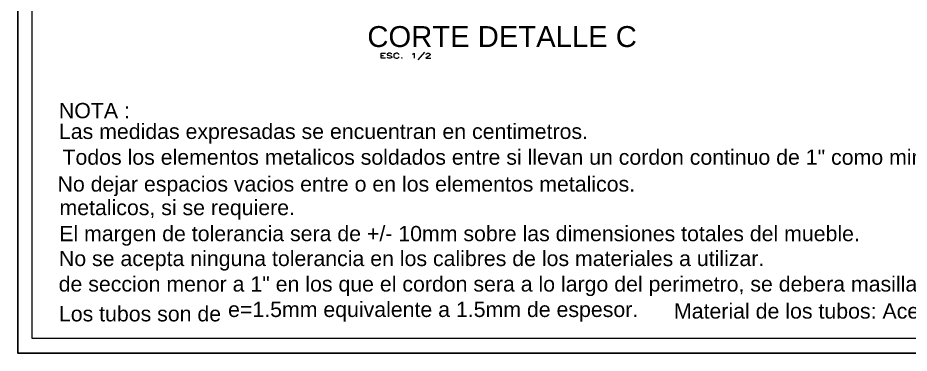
# Model space of a CAD drawing. Header units: inches. Extents: x 0.01 to 5.3, y 0.05 to 3.43.
# Drawn here: x 0.01 to 1.765, y 0.051 to 0.712 of the extents above; entities that cross this region are included whole.
import ezdxf

# ---------------------------------------------------------------- set-up
doc = ezdxf.new("R2010")
doc.units = ezdxf.units.IN
doc.header["$MEASUREMENT"] = 0
for name, color, linetype in [('PDF_PDF_PDF8_COTAS', 7, 'Continuous'), ('PDF_PDF_PDF8_TEXTO', 7, 'Continuous'), ('PDF_Texto', 7, 'Continuous')]:
    doc.layers.add(name, color=color, linetype=linetype)
doc.styles.add('PDF Arial', font='arial.ttf')

msp = doc.modelspace()

# ---------------------------------------------------------------- linework, layer by layer
msp.add_lwpolyline([(0.0098, 3.4311), (5.3021, 3.4311), (5.3021, 0.051), (0.0098, 0.051)], close=True)
at = {"layer": 'PDF_PDF_PDF8_COTAS', "lineweight": 5}
msp.add_lwpolyline([(0.0378, 3.4128), (5.2769, 3.4128), (5.2769, 0.0799), (0.0378, 0.0799)], close=True, dxfattribs=at)
at = {"layer": 'PDF_PDF_PDF8_TEXTO', "lineweight": 18}
for points in [[(0.7339, 0.6329), (0.7252, 0.6329), (0.7252, 0.6426), (0.7339, 0.6426)], [(0.7252, 0.6377), (0.7301, 0.6377)], [(0.7463, 0.641), (0.7452, 0.6415), (0.743, 0.6426), (0.7403, 0.6426), (0.7382, 0.6415), (0.7371, 0.641), (0.7371, 0.6399), (0.7376, 0.6388), (0.7382, 0.6388), (0.7393, 0.6383), (0.7436, 0.6372), (0.7452, 0.6367), (0.7457, 0.6361), (0.7463, 0.6356), (0.7463, 0.634), (0.7452, 0.6334), (0.743, 0.6329), (0.7403, 0.6329), (0.7382, 0.6334), (0.7371, 0.634)], [(0.7609, 0.6399), (0.7598, 0.641), (0.7587, 0.6415), (0.7576, 0.6426), (0.7549, 0.6426), (0.7528, 0.6415), (0.7511, 0.641), (0.7506, 0.6399), (0.7501, 0.6388), (0.7501, 0.6361), (0.7506, 0.635), (0.7511, 0.634), (0.7528, 0.6334), (0.7549, 0.6329), (0.7576, 0.6329), (0.7587, 0.6334), (0.7598, 0.634), (0.7609, 0.635)], [(0.7873, 0.6404), (0.7884, 0.641), (0.7906, 0.6426), (0.7906, 0.6329)], [(0.8105, 0.6448), (0.7976, 0.6291)], [(0.8143, 0.6399), (0.8143, 0.6404), (0.8149, 0.6415), (0.8154, 0.6415), (0.8165, 0.6426), (0.8192, 0.6426), (0.8203, 0.6415), (0.8213, 0.6415), (0.8219, 0.6404), (0.8219, 0.6394), (0.8213, 0.6388), (0.8197, 0.6372), (0.8132, 0.6329), (0.823, 0.6329)]]:
    msp.add_lwpolyline(points, dxfattribs=at)
msp.add_lwpolyline([(0.7663, 0.6334), (0.7657, 0.6334), (0.7663, 0.6329), (0.7668, 0.6334)], close=True, dxfattribs=at)

# ---------------------------------------------------------------- texts
at = {"layer": 'PDF_Texto', "attachment_point": 7, "style": 'PDF Arial'}
for s, insert, char_height in [('CORTE DETALLE C', (0.6982, 0.6541), 0.04119), ('NOTA :', (0.0907, 0.5139), 0.03002), ('Las medidas expresadas se encuentran en centimetros.', (0.0907, 0.4643), 0.030022), ('Todos los elementos metalicos soldados entre si llevan un cordon continuo de 1" como minimo, salvo aquellos elementos', (0.0977, 0.4135), 0.0300216), ('No dejar espacios vacios entre o en los elementos metalicos.', (0.088, 0.3606), 0.030022), ('metalicos, si se requiere.', (0.0918, 0.3141), 0.030022), ('El margen de tolerancia sera de +/- 10mm sobre las dimensiones totales del mueble.', (0.0913, 0.2628), 0.030022), ('No se acepta ninguna tolerancia en los calibres de los materiales a utilizar.', (0.0907, 0.2137), 0.030022), ('de seccion menor a 1" en los que el cordon sera a lo largo del perimetro, se debera masillar y esmerirar los elementos', (0.0902, 0.1635), 0.0300216), ('Los tubos son de', (0.0907, 0.1133), 0.030022), ('e=1.5mm equivalente a 1.5mm de espesor.', (0.4239, 0.1133), 0.030022)]:
    msp.add_mtext(s, dxfattribs=dict(at, insert=insert, char_height=char_height))
at = {"layer": 'PDF_Texto', "insert": (1.302, 0.1136), "char_height": 0.030051, "width": 1.26178, "attachment_point": 7, "style": 'PDF Arial'}
msp.add_mtext('Material de los tubos: Acero  LAC, Acabado: Pintura electrostática.', dxfattribs=at)

doc.saveas('drawing.dxf')
